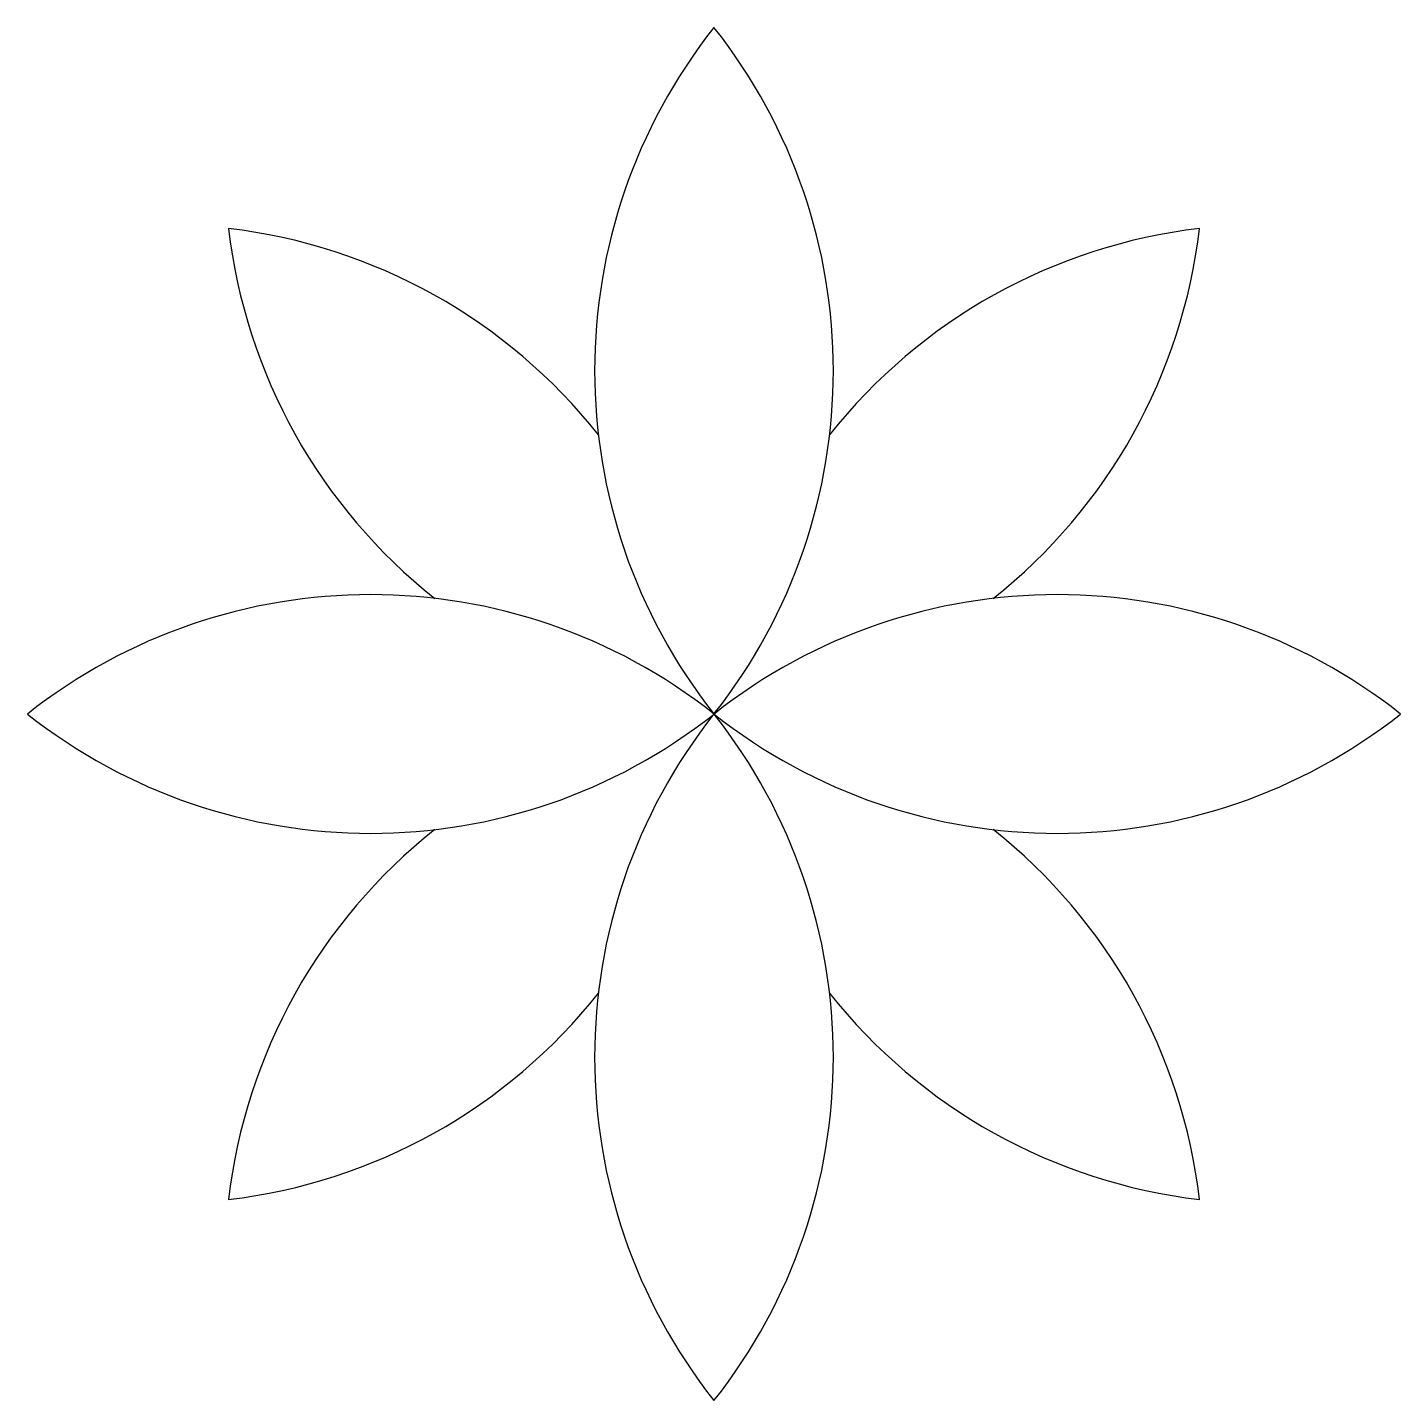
# Model space of a CAD drawing. Header units: inches. Extents: x 8.203 to 9.053, y 2.938 to 3.788.
import ezdxf

# ---------------------------------------------------------------- set-up
doc = ezdxf.new("R2010")
doc.units = ezdxf.units.IN
doc.header["$MEASUREMENT"] = 0

msp = doc.modelspace()

# ---------------------------------------------------------------- linework, layer by layer
for centre, start, end in [((8.89685, 3.57578), 141.65461, 218.34539), ((8.35958, 3.57578), 321.65461, 38.34539), ((8.66791, 3.70349), 186.65461, 231.65461), ((8.28801, 3.32359), 38.34539, 83.34539), ((8.96843, 3.32359), 96.65461, 141.65461), ((8.58853, 3.70349), 308.34539, 353.34539), ((8.41572, 3.09464), 51.65461, 128.34539), ((8.84072, 3.09464), 51.65461, 128.34539), ((8.41572, 3.63191), 231.65461, 308.34539), ((8.89685, 3.15078), 141.65461, 218.34539), ((8.35958, 3.15078), 321.65461, 38.34539), ((8.84072, 3.63191), 231.65461, 308.34539), ((8.66791, 3.02307), 128.34539, 173.34539), ((8.58853, 3.02307), 6.65461, 51.65461), ((8.28801, 3.40297), 276.65461, 321.65461), ((8.96843, 3.40297), 218.34539, 263.34539)]:
    msp.add_arc(centre, 0.34252, start, end)

doc.saveas('drawing.dxf')
